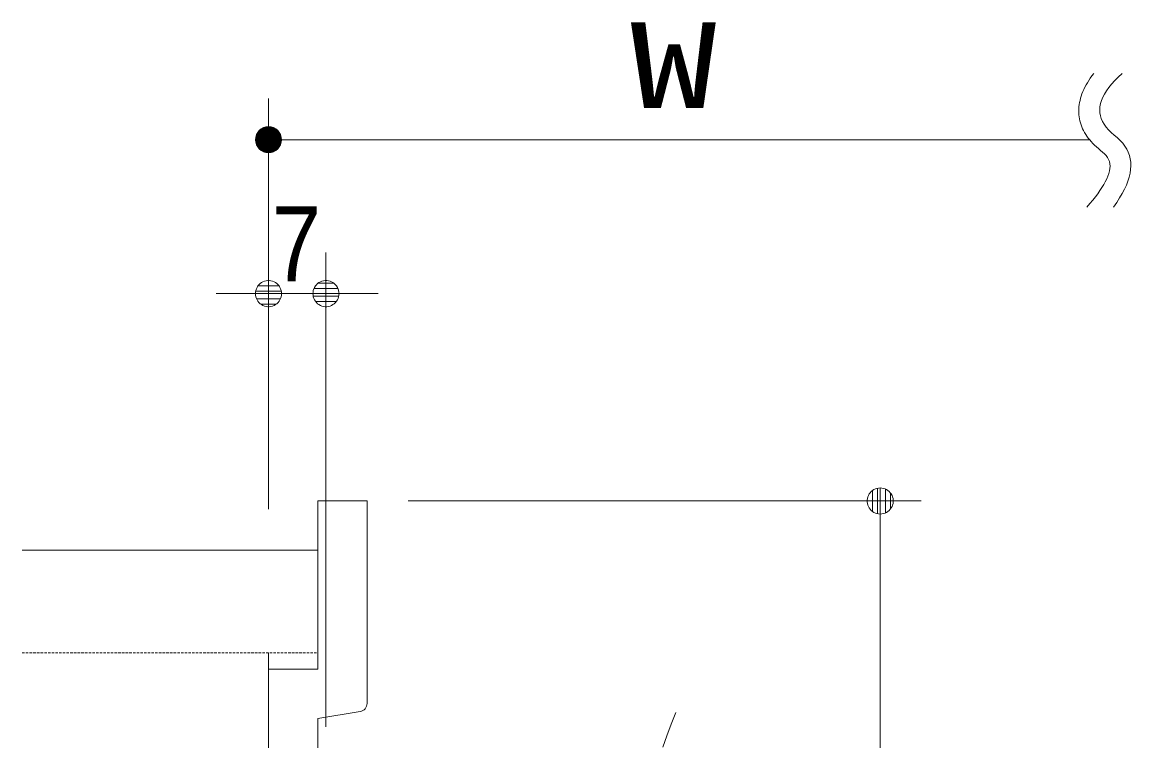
# Model space of a CAD drawing. Units: millimetres, scale not verified. Extents: x -6062 to 6062, y -3045 to 3045.
# Drawn here: x -5320 to -4780, y 1636 to 1986 of the extents above; entities that cross this region are included whole.
import ezdxf
from ezdxf.enums import TextEntityAlignment as Align

# ---------------------------------------------------------------- set-up
doc = ezdxf.new("R2010")
doc.units = ezdxf.units.MM
doc.header["$LTSCALE"] = 20
doc.linetypes.add('DASHED1', pattern=[1.8, 1.2, -0.6])
for name, color, linetype, lineweight in [('0-1_0', 7, 'Continuous', 9), ('0-2_2寸法-1', 7, 'Continuous', 9), ('0-3_2寸法-3', 7, 'Continuous', 9), ('0-4_3一般', 7, 'Continuous', 9)]:
    doc.layers.add(name, color=color, linetype=linetype, lineweight=lineweight)
doc.styles.add('ＭＳ ゴシック', font='')
doc.styles.add('ＭＳ Ｐゴシック', font='')
doc.styles.get('ＭＳ ゴシック').set_extended_font_data('MS Gothic')
doc.styles.get('ＭＳ Ｐゴシック').set_extended_font_data('MS PGothic')

# ---------------------------------------------------------------- blocks, each defined once
blk = doc.blocks.new('_Dot')
at = {"layer": '0-1_0'}
for p, q in [((-10, 0), (-20, 0)), ((9.78, 2), (-9.78, 2)), ((7.99, 6), (-7.99, 6)), ((9.16, -3.98), (-9.16, -3.98)), ((6, -7.98), (-6, -7.98))]:
    blk.add_line(p, q, dxfattribs=at)
for points in [[(10, 0), (9.92, 1.25), (9.69, 2.49), (9.3, 3.68), (8.76, 4.82), (8.09, 5.88), (7.29, 6.85), (6.37, 7.71), (5.36, 8.44), (4.26, 9.05), (3.09, 9.51), (1.87, 9.82), (0.63, 9.98), (-0.63, 9.98), (-1.87, 9.82), (-3.09, 9.51), (-4.26, 9.05), (-5.36, 8.44), (-6.37, 7.71), (-7.29, 6.85), (-8.09, 5.88), (-8.76, 4.82), (-9.3, 3.68), (-9.69, 2.49), (-9.92, 1.25), (-10, 0), (0, 0)], [(-10, 0), (-9.92, -1.25), (-9.69, -2.49), (-9.3, -3.68), (-8.76, -4.82), (-8.09, -5.88), (-7.29, -6.85), (-6.37, -7.71), (-5.36, -8.44), (-4.26, -9.05), (-3.09, -9.51), (-1.87, -9.82), (-0.63, -9.98), (0.63, -9.98), (1.87, -9.82), (3.09, -9.51), (4.26, -9.05), (5.36, -8.44), (6.37, -7.71), (7.29, -6.85), (8.09, -5.88), (8.76, -4.82), (9.3, -3.68), (9.69, -2.49), (9.92, -1.25), (10, 0), (0, 0)]]:
    blk.add_lwpolyline(points, close=True, dxfattribs=at)
blk = doc.blocks.new('グループ-2')
at = {"layer": '0-3_2寸法-3'}
blk.add_line((-59996, 37965.6), (-60027.9, 37920.9), dxfattribs=at)
for points in [[(-60219.7, 39220.9), (-60237, 39198.6), (-60253.2, 39176.4), (-60268.1, 39154.3), (-60281.9, 39132.3), (-60294.5, 39110.3), (-60305.9, 39088.4), (-60316.3, 39066.5), (-60325.6, 39044.9), (-60334, 39023.4), (-60341.4, 39002.1), (-60347.8, 38980.9), (-60353.3, 38959.9), (-60357.8, 38939.1), (-60361.3, 38918.4), (-60363.8, 38898), (-60365.4, 38877.6), (-60366, 38857.5), (-60365.7, 38837.5), (-60364.3, 38817.7), (-60362, 38798), (-60358.8, 38778.6), (-60354.5, 38759.2), (-60349.3, 38740.1), (-60343.1, 38721.1), (-60336, 38702.3), (-60327.8, 38683.7), (-60318.7, 38665.2), (-60308.7, 38646.9), (-60297.6, 38628.7), (-60285.6, 38610.7), (-60272.6, 38592.9), (-60258.7, 38575.3), (-60243.8, 38557.8), (-60227.9, 38540.5), (-60211, 38523.4), (-60193.2, 38506.4), (-60174.4, 38489.6), (-60154.6, 38473), (-60133.9, 38456.5)], [(-59943.4, 39220.9), (-59980.9, 39186.4), (-60014.8, 39152.5), (-60045.2, 39119), (-60072.1, 39086), (-60095.4, 39053.4), (-60115.2, 39021.4), (-60131.4, 38989.8), (-60144.1, 38958.7), (-60153.3, 38928), (-60159, 38897.8), (-60161.1, 38868.2), (-60159.7, 38838.9), (-60154.7, 38810.2), (-60146.2, 38781.9), (-60134.2, 38754.1), (-60118.7, 38726.8), (-60099.6, 38700), (-60077, 38673.6), (-60050.8, 38647.7), (-60021.2, 38622.3), (-59990, 38596.9), (-59962.1, 38570.5), (-59937.5, 38543), (-59916.1, 38514.6), (-59898.2, 38485.2), (-59883.5, 38454.7), (-59872.2, 38423.2), (-59864.2, 38390.7), (-59859.6, 38357.1), (-59858.2, 38322.6), (-59860.2, 38287), (-59865.5, 38250.4), (-59874.2, 38212.8), (-59886.2, 38174.2), (-59901.5, 38134.5), (-59920.1, 38093.8), (-59942.1, 38052.1), (-59967.3, 38009.4), (-59996, 37965.6)], [(-60133.9, 38456.5), (-60114.7, 38439.5), (-60098.5, 38421.6), (-60085.1, 38402.9), (-60074.6, 38383.2), (-60067, 38362.7), (-60062.3, 38341.3), (-60060.6, 38319), (-60061.7, 38295.8), (-60065.8, 38271.8), (-60072.7, 38246.8), (-60082, 38221.1), (-60093.3, 38194.5), (-60106.7, 38167.2), (-60122, 38139.1), (-60139.4, 38110.3), (-60158.8, 38080.7), (-60180.2, 38050.3), (-60203.6, 38019.1), (-60229, 37987.1), (-60256.4, 37954.4), (-60285.8, 37920.9)]]:
    blk.add_lwpolyline(points, dxfattribs=at)
blk = doc.blocks.new('グループ-3')
at = {"layer": '0-3_2寸法-3'}
for p, q in [((-68260, 37376.9), (-68260, 38976.9)), ((-68175.9, 38671.8), (-68344.1, 38671.8)), ((-68180.6, 38675.8), (-68339.4, 38675.8)), ((-68185.3, 38679.8), (-68334.7, 38679.8)), ((-68191.9, 38683.8), (-68328.1, 38683.8)), ((-68198.4, 38687.8), (-68321.6, 38687.8)), ((-68206.2, 38691.8), (-68313.8, 38691.8)), ((-68215.8, 38695.8), (-68304.2, 38695.8)), ((-68228.9, 38699.8), (-68291.1, 38699.8)), ((-68256.8, 38703.8), (-68263.2, 38703.8)), ((-68133, 38575.8), (-68387, 38575.8)), ((-68133.1, 38579.8), (-68386.9, 38579.8)), ((-68133.3, 38571.8), (-68386.7, 38571.8)), ((-68133.4, 38583.8), (-68386.6, 38583.8)), ((-68133.6, 38567.8), (-68386.4, 38567.8)), ((-68133.7, 38587.8), (-68386.3, 38587.8)), ((-68133.9, 38563.8), (-68386.1, 38563.8)), ((-68134, 38591.8), (-68386, 38591.8)), ((-68134.4, 38595.8), (-68385.6, 38595.8)), ((-68135.2, 38599.8), (-68384.8, 38599.8)), ((-68136.1, 38603.8), (-68383.9, 38603.8)), ((-68137.1, 38607.8), (-68382.9, 38607.8)), ((-68138, 38611.8), (-68382, 38611.8)), ((-68139, 38615.8), (-68381, 38615.8)), ((-68140.6, 38619.8), (-68379.4, 38619.8)), ((-68142.2, 38623.8), (-68377.8, 38623.8)), ((-68143.9, 38627.8), (-68376.1, 38627.8)), ((-68145.6, 38631.8), (-68374.4, 38631.8)), ((-68147.4, 38635.8), (-68372.6, 38635.8)), ((-68149.9, 38639.8), (-68370.1, 38639.8)), ((-68152.3, 38643.8), (-68367.7, 38643.8)), ((-68154.8, 38647.8), (-68365.2, 38647.8)), ((-68157.3, 38651.8), (-68362.7, 38651.8)), ((-68160.7, 38655.8), (-68359.3, 38655.8)), ((-68164.1, 38659.8), (-68355.9, 38659.8)), ((-68167.5, 38663.8), (-68352.5, 38663.8)), ((-68171.3, 38667.8), (-68348.7, 38667.8)), ((-60260, 38576.9), (-68260, 38576.9)), ((-68134.2, 38559.8), (-68385.8, 38559.8)), ((-68134.7, 38555.8), (-68385.3, 38555.8)), ((-68135.7, 38551.8), (-68384.3, 38551.8)), ((-68136.7, 38547.8), (-68383.3, 38547.8)), ((-68137.6, 38543.8), (-68382.4, 38543.8)), ((-68138.6, 38539.8), (-68381.4, 38539.8)), ((-68139.9, 38535.8), (-68380.1, 38535.8)), ((-68141.5, 38531.8), (-68378.5, 38531.8)), ((-68143.2, 38527.8), (-68376.8, 38527.8)), ((-68144.8, 38523.8), (-68375.2, 38523.8)), ((-68146.5, 38519.8), (-68373.5, 38519.8)), ((-68148.8, 38515.8), (-68371.2, 38515.8)), ((-68151.3, 38511.8), (-68368.7, 38511.8)), ((-68153.7, 38507.8), (-68366.3, 38507.8)), ((-68156.2, 38503.8), (-68363.8, 38503.8)), ((-68159.2, 38499.8), (-68360.8, 38499.8)), ((-68162.6, 38495.8), (-68357.4, 38495.8)), ((-68166, 38491.8), (-68354, 38491.8)), ((-68169.5, 38487.8), (-68350.5, 38487.8)), ((-68173.9, 38483.8), (-68346.1, 38483.8)), ((-68178.6, 38479.8), (-68341.4, 38479.8)), ((-68183.3, 38475.8), (-68336.7, 38475.8)), ((-68189, 38471.8), (-68331, 38471.8)), ((-68195.5, 38467.8), (-68324.5, 38467.8)), ((-68202.1, 38463.8), (-68317.9, 38463.8)), ((-68211.6, 38459.8), (-68308.4, 38459.8)), ((-68221.6, 38455.8), (-68298.4, 38455.8)), ((-68238.3, 38451.8), (-68281.7, 38451.8))]:
    blk.add_line(p, q, dxfattribs=at)
blk.add_circle((-68260, 38576.9), 127.1, dxfattribs=at)
blk.add_circle((-68260, 38576.9), 127.1, dxfattribs=at)
blk.add_blockref('グループ-2', (0, 0), dxfattribs=at)
at = {"layer": '0-3_2寸法-3', "style": 'ＭＳ ゴシック', "width": 1.5}
blk.add_text('W', height=836.9, dxfattribs=at).set_placement((-64740.9, 38633.7), align=Align.BOTTOM_LEFT)
blk = doc.blocks.new('グループ-34')
at = {"layer": '0-4_3一般'}
for p, q in [((-67300, 35056.9), (-67300, 33084.7)), ((-70660, 34576.9), (-67780, 34576.9)), ((-68260, 25176.9), (-68260, 33576.9)), ((-67780, 33416.9), (-68260, 33416.9)), ((-68260, 33416.9), (-68260, 32296.9)), ((-67780, 32936.9), (-67366.8, 33005.7)), ((-67780, 32936.9), (-67780, 31552.9))]:
    blk.add_line(p, q, dxfattribs=at)
at = {"layer": '0-4_3一般', "linetype": 'DASHED1'}
blk.add_line((-70660, 33576.9), (-67780, 33576.9), dxfattribs=at)
at = {"layer": '0-4_3一般'}
for points in [[(-67300, 35056.9), (-67780, 35056.9), (-67780, 33416.9)], [(-64291.1, 32996.9), (-64337.5, 32881.6), (-64379.3, 32769.3), (-64416.5, 32660)]]:
    blk.add_lwpolyline(points, dxfattribs=at)
for start, end in [(319.73116, 0), (279.46232, 319.73116)]:
    blk.add_arc((-67380, 33084.7), 80, start, end, dxfattribs=at)

msp = doc.modelspace()

# ---------------------------------------------------------------- linework, layer by layer
at = {"layer": '0-2_2寸法-1'}
for p, q in [((-5200.5, 1748.84), (-5200.5, 1873.84)), ((-5172.5, 1642.84), (-5172.5, 1873.84)), ((-5213.21, 1853.84), (-5225.92, 1853.84)), ((-5172.5, 1853.84), (-5200.5, 1853.84)), ((-5159.79, 1853.84), (-5147.08, 1853.84)), ((-5132.5, 1752.84), (-4882.5, 1752.84)), ((-4902.5, 1740.13), (-4902.5, 1197.56))]:
    msp.add_line(p, q, dxfattribs=at)

# ---------------------------------------------------------------- block references
at = {"layer": '0-2_2寸法-1', "xscale": 0.6356201, "yscale": 0.6356201}
msp.add_blockref('_Dot', (-5200.5, 1853.84), dxfattribs=at)
for p, rotation in [((-5172.5, 1853.84), 180), ((-4902.5, 1752.84), 90)]:
    msp.add_blockref('_Dot', p, dxfattribs=dict(at, rotation=rotation))
at = {"layer": '0-3_2寸法-3', "xscale": 0.05, "yscale": 0.05}
msp.add_blockref('グループ-3', (-1787.5, 0), dxfattribs=at)
at = {"layer": '0-4_3一般', "xscale": 0.05, "yscale": 0.05}
msp.add_blockref('グループ-34', (-1787.5, 0), dxfattribs=at)

# ---------------------------------------------------------------- texts
at = {"layer": '0-2_2寸法-1', "style": 'ＭＳ Ｐゴシック', "width": 0.9}
msp.add_text('7', height=36.66, dxfattribs=at).set_placement((-5198.9, 1848.79), align=Align.BOTTOM_LEFT)

doc.saveas('drawing.dxf')
